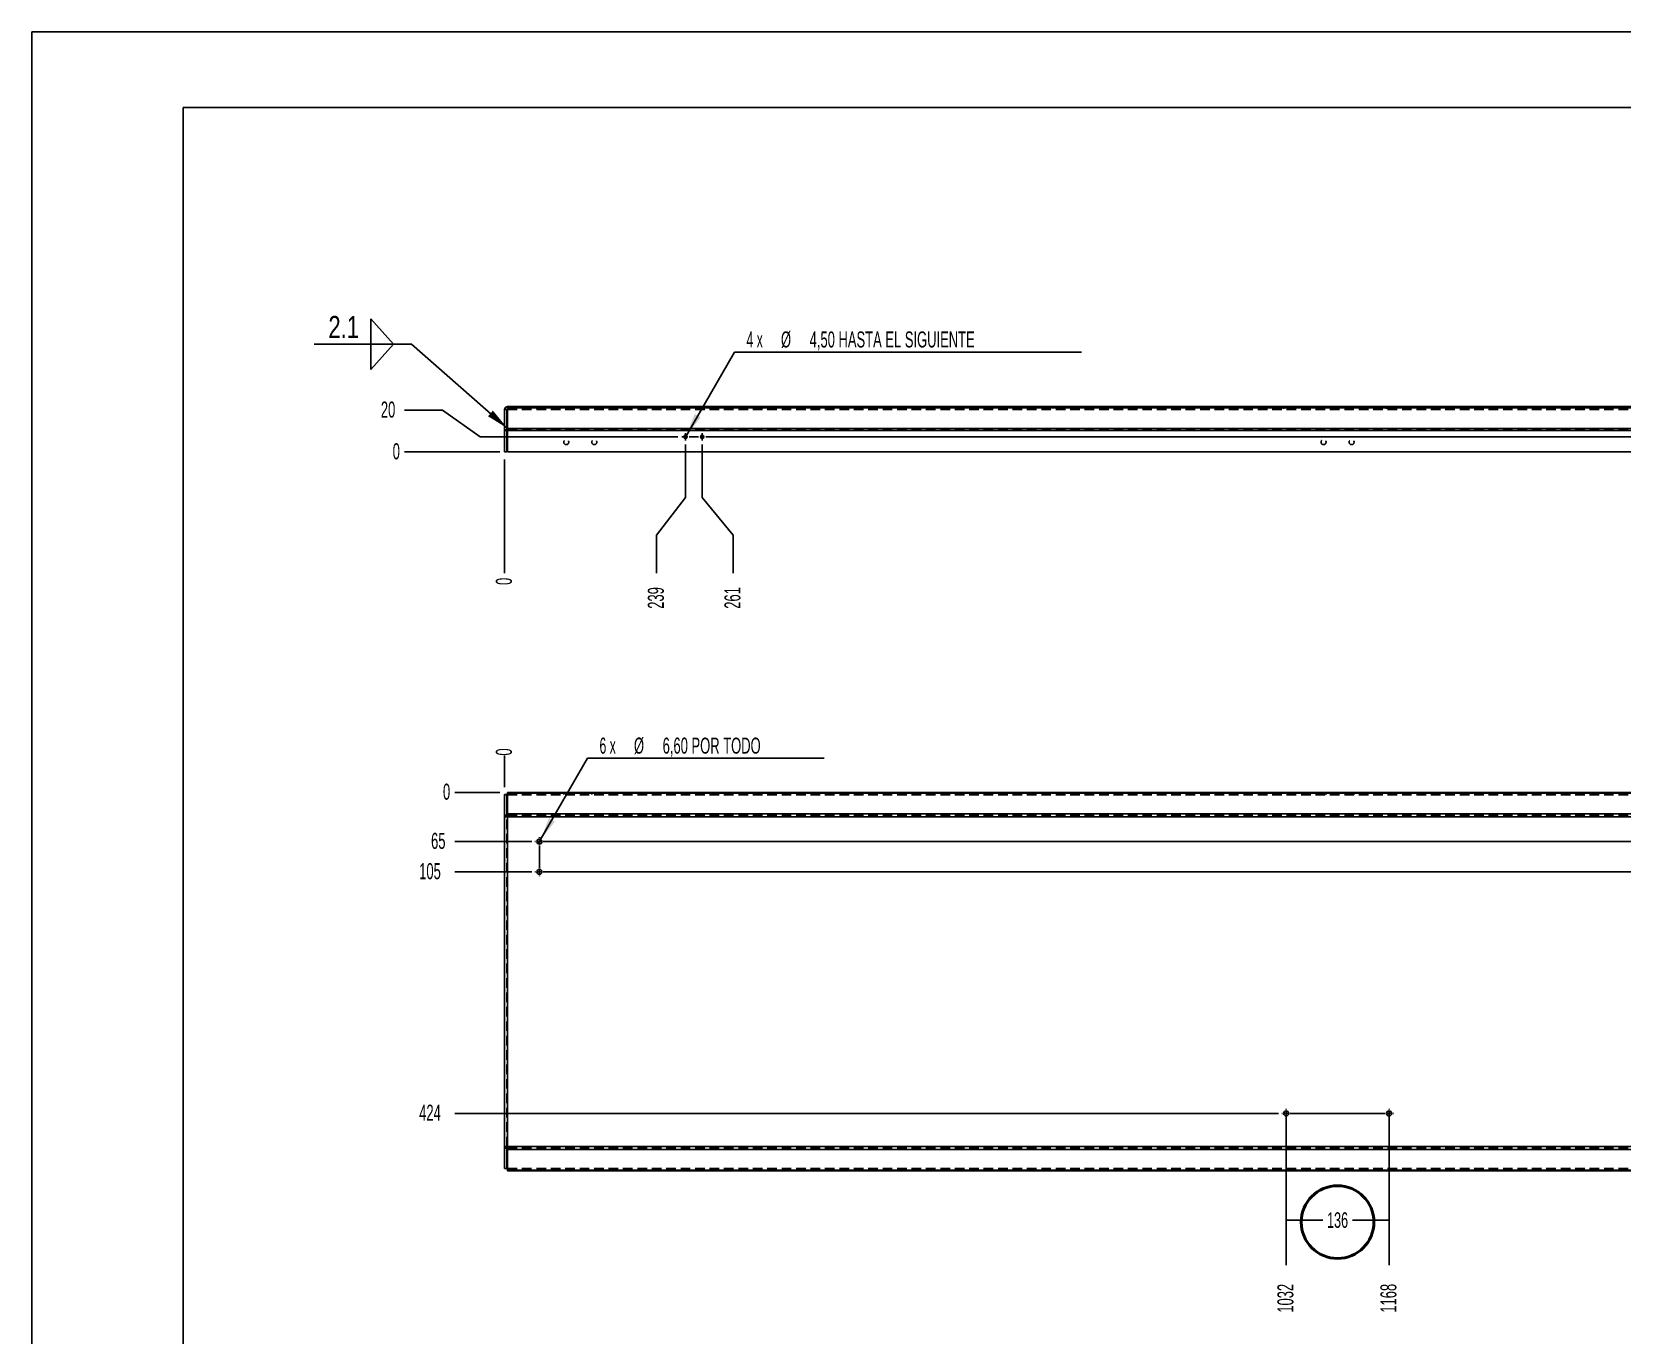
# Model space of a CAD drawing. Extents: x -692 to 1616, y 0 to 1247.
# Drawn here: x 0 to 210, y 124.8 to 297 of the extents above; entities that cross this region are included whole.
import ezdxf

# ---------------------------------------------------------------- set-up
doc = ezdxf.new("R2010")
doc.units = 0
doc.header["$PDSIZE"] = -1
doc.linetypes.add('SLD-CONTINUA', pattern=[0])
doc.linetypes.add('SLD-DISCONTINUA', pattern=[1.905, 1.27, -0.635])
doc.layers.get('0').update_dxf_attribs({"linetype": 'CONTINUOUS'})
doc.layers.get('Defpoints').update_dxf_attribs({"linetype": 'CONTINUOUS'})
doc.layers.add('COTAS', color=7, linetype='SLD-CONTINUA')
doc.styles.add('SLDTEXTSTYLE0', font='TXT', dxfattribs={"width": 0.605})
doc.styles.add('SLDTEXTSTYLE1', font='TXT', dxfattribs={"width": 0.75})
doc.styles.add('SLDTEXTSTYLE2', font='TXT', dxfattribs={"width": 0.57})
doc.dimstyles.new('SLDDIMSTYLE0', dxfattribs={"dimtxt": 2.054655, "dimasz": 3, "dimexe": 0, "dimexo": 0.0625, "dimgap": 0.513664, "dimtad": 0, "dimtih": 1, "dimtoh": 1, "dimdec": 0, "dimlfac": 10, "dimrnd": 1e-09, "dimdsep": 46, "dimtxsty": 'SLDTEXTSTYLE0', "dimblk1": 'NONE', "dimblk2": 'NONE', "dimsah": 1, "dimcen": 0.09, "dimadec": 0, "dimazin": 0, "dimtfac": 1, "dimtdec": 0, "dimtofl": 0, "dimtmove": 0, "dimatfit": 3, "dimldrblk": 'NONE', "dimfxl": 1, "dimtolj": 1, "dimtzin": 12, "dimarcsym": 0})
doc.dimstyles.new('SLDDIMSTYLE1', dxfattribs={"dimtxt": 2.054655, "dimasz": 3, "dimexe": 0, "dimexo": 0.0625, "dimgap": 0.513664, "dimtad": 0, "dimtih": 1, "dimtoh": 1, "dimlfac": 10, "dimrnd": 1e-09, "dimzin": 12, "dimdsep": 46, "dimtxsty": 'SLDTEXTSTYLE0', "dimblk1": 'NONE', "dimblk2": 'NONE', "dimsah": 1, "dimcen": 0.09, "dimadec": 0, "dimazin": 0, "dimtfac": 1, "dimtofl": 0, "dimtmove": 0, "dimatfit": 3, "dimldrblk": 'NONE', "dimfxl": 1, "dimtolj": 1, "dimtzin": 12, "dimarcsym": 0})
doc.dimstyles.new('SLDDIMSTYLE2', dxfattribs={"dimtxt": 2.054655, "dimasz": 3, "dimexe": 0, "dimexo": 0.0625, "dimgap": 0.513664, "dimtad": 0, "dimtih": 1, "dimtoh": 1, "dimlfac": 10, "dimrnd": 1e-09, "dimzin": 4, "dimdsep": 46, "dimtxsty": 'SLDTEXTSTYLE0', "dimblk1": 'NONE', "dimsah": 1, "dimcen": 0, "dimadec": 0, "dimazin": 0, "dimtfac": 1, "dimtmove": 0, "dimatfit": 3, "dimldrblk": 'NONE', "dimfxl": 1, "dimtolj": 1, "dimtzin": 12, "dimarcsym": 0})
doc.dimstyles.new('SLDDIMSTYLE3', dxfattribs={"dimtxt": 0.18, "dimasz": 3, "dimexe": 0, "dimexo": 0.0625, "dimgap": 0, "dimtad": 0, "dimtih": 1, "dimtoh": 1, "dimdec": 0, "dimrnd": 1e-09, "dimzin": 0, "dimdsep": 46, "dimtxsty": 'Standard', "dimsah": 1, "dimcen": 0.09, "dimadec": 0, "dimazin": 0, "dimtfac": 3, "dimtdec": 0, "dimtofl": 0, "dimtmove": 0, "dimatfit": 3, "dimfxl": 1, "dimtolj": 1, "dimtzin": 0, "dimarcsym": 0})

# ---------------------------------------------------------------- blocks, each defined once
blk = doc.blocks.new('_D')
at = {"layer": 'COTAS', "color": 52, "transparency": 16777216}
blk.add_line((61.82, 196.54), (55.85, 196.54), dxfattribs=at)
at = {"layer": 'COTAS', "color": 52, "transparency": 16777216, "insert": (54.29, 197.69), "char_height": 2.12, "attachment_point": 1, "style": 'SLDTEXTSTYLE0'}
blk.add_mtext('0', dxfattribs=at)
blk = doc.blocks.new('_NONE')
blk = doc.blocks.new('_D_1')
at = {"layer": 'COTAS', "color": 52, "transparency": 16777216}
blk.add_line((66.02, 190.04), (55.85, 190.04), dxfattribs=at)
at = {"layer": 'COTAS', "color": 52, "transparency": 16777216, "insert": (52.72, 191.19), "char_height": 2.117, "attachment_point": 1, "style": 'SLDTEXTSTYLE0'}
blk.add_mtext('65', dxfattribs=at)
blk = doc.blocks.new('_D_2')
at = {"layer": 'COTAS', "color": 52, "transparency": 16777216}
blk.add_line((66.02, 186.04), (55.85, 186.04), dxfattribs=at)
at = {"layer": 'COTAS', "color": 52, "transparency": 16777216, "insert": (51.15, 187.19), "char_height": 2.117, "attachment_point": 1, "style": 'SLDTEXTSTYLE0'}
blk.add_mtext('105', dxfattribs=at)
blk = doc.blocks.new('_D_3')
at = {"layer": 'COTAS', "color": 52, "transparency": 16777216}
blk.add_line((164.62, 154.14), (55.85, 154.14), dxfattribs=at)
at = {"layer": 'COTAS', "color": 52, "transparency": 16777216, "insert": (51.15, 155.29), "char_height": 2.117, "attachment_point": 1, "style": 'SLDTEXTSTYLE0'}
blk.add_mtext('424', dxfattribs=at)
blk = doc.blocks.new('_D_4')
at = {"layer": 'COTAS', "color": 52, "transparency": 16777216}
blk.add_line((62.42, 197.24), (62.42, 201.4), dxfattribs=at)
at = {"layer": 'COTAS', "color": 52, "transparency": 16777216, "insert": (61.27, 201.4), "char_height": 2.12, "attachment_point": 1, "rotation": 90, "style": 'SLDTEXTSTYLE0'}
blk.add_mtext('0', dxfattribs=at)
blk = doc.blocks.new('_D_5')
at = {"layer": 'COTAS', "color": 52, "transparency": 16777216}
blk.add_line((165.62, 153.14), (165.62, 134.08), dxfattribs=at)
at = {"layer": 'COTAS', "color": 52, "transparency": 16777216, "insert": (164.47, 127.81), "char_height": 2.117, "attachment_point": 1, "rotation": 90, "style": 'SLDTEXTSTYLE0'}
blk.add_mtext('1032', dxfattribs=at)
blk = doc.blocks.new('_D_6')
at = {"layer": 'COTAS', "color": 52, "transparency": 16777216}
blk.add_line((179.22, 153.14), (179.22, 134.08), dxfattribs=at)
at = {"layer": 'COTAS', "color": 52, "transparency": 16777216, "insert": (178.07, 127.81), "char_height": 2.117, "attachment_point": 1, "rotation": 90, "style": 'SLDTEXTSTYLE0'}
blk.add_mtext('1168', dxfattribs=at)
blk = doc.blocks.new('_D_7')
at = {"layer": 'COTAS', "color": 52, "transparency": 16777216}
blk.add_line((277.82, 191.04), (277.82, 201.4), dxfattribs=at)
at = {"layer": 'COTAS', "color": 52, "transparency": 16777216, "insert": (276.67, 201.4), "char_height": 2.117, "attachment_point": 1, "rotation": 90, "style": 'SLDTEXTSTYLE0'}
blk.add_mtext('2154', dxfattribs=at)
blk = doc.blocks.new('_D_8')
at = {"layer": 'COTAS', "transparency": 16777216}
for p, q in [((67.19, 190.32), (73.38, 201.04)), ((73.38, 201.04), (104.62, 201.04)), ((66.86, 189.75), (67.19, 190.32))]:
    blk.add_line(p, q, dxfattribs=at)
blk.add_solid([(67.19, 190.32), (69.08, 192.69), (68.3, 193.14)], dxfattribs=at)
at = {"layer": 'COTAS', "transparency": 16777216, "attachment_point": 1}
for s, insert, char_height, style in [('6 x', (74.96, 203.77), 2.117, 'SLDTEXTSTYLE2'), ('%%c', (79.51, 203.77), 2.117, 'SLDTEXTSTYLE0'), ('6,60 POR TODO', (83.3, 203.77), 2.1167, 'SLDTEXTSTYLE0')]:
    blk.add_mtext(s, dxfattribs=dict(at, insert=insert, char_height=char_height, style=style))
blk = doc.blocks.new('SW_CENTERMARKSYMBOL_0')
at = {"layer": 'COTAS', "color": 0}
for p, q in [((-0.5, 0), (-0.58, 0)), ((0, 0), (-0.25, 0)), ((0, 0.5), (0, 0.58)), ((0, 0), (0, 0.25)), ((0, 0), (0, -0.25)), ((0, 0), (0.25, 0)), ((0.5, 0), (0.58, 0)), ((0, -0.5), (0, -0.58))]:
    blk.add_line(p, q, dxfattribs=at)
blk = doc.blocks.new('SW_CENTERMARKSYMBOL_1')
at = {"layer": 'COTAS', "color": 0}
for p, q in [((-0.5, 0), (-0.58, 0)), ((0, 0), (-0.25, 0)), ((0, 0.5), (0, 0.58)), ((0, 0), (0, 0.25)), ((0, 0), (0, -0.25)), ((0, 0), (0.25, 0)), ((0.5, 0), (0.58, 0)), ((0, -0.5), (0, -0.58))]:
    blk.add_line(p, q, dxfattribs=at)
blk = doc.blocks.new('SW_CENTERMARKSYMBOL_2')
at = {"layer": 'COTAS', "color": 0}
for p, q in [((-0.5, 0), (-0.58, 0)), ((0, 0), (-0.25, 0)), ((0, 0.5), (0, 0.58)), ((0, 0), (0, 0.25)), ((0, 0), (0, -0.25)), ((0, 0), (0.25, 0)), ((0.5, 0), (0.58, 0)), ((0, -0.5), (0, -0.58))]:
    blk.add_line(p, q, dxfattribs=at)
blk = doc.blocks.new('SW_CENTERMARKSYMBOL_3')
at = {"layer": 'COTAS', "color": 0}
for p, q in [((-0.5, 0), (-0.58, 0)), ((0, 0), (-0.25, 0)), ((0, 0.5), (0, 0.58)), ((0, 0), (0, 0.25)), ((0, 0), (0, -0.25)), ((0, 0), (0.25, 0)), ((0.5, 0), (0.58, 0)), ((0, -0.5), (0, -0.58))]:
    blk.add_line(p, q, dxfattribs=at)
blk = doc.blocks.new('SW_CENTERMARKSYMBOL_6')
at = {"layer": 'COTAS', "color": 0}
for p, q in [((-0.5, 0), (-0.58, 0)), ((0, 0), (-0.25, 0)), ((0, 0.5), (0, 0.58)), ((0, 0), (0, 0.25)), ((0, 0), (0, -0.25)), ((0, 0), (0.25, 0)), ((0.5, 0), (210.3, 0)), ((0, -3.5), (0, -0.5)), ((-0.5, -4), (-0.58, -4)), ((0, -4), (-0.25, -4)), ((0, -4), (0, -3.75)), ((0, -4), (0, -4.25)), ((0, -4), (0.25, -4)), ((0.5, -4), (210.3, -4)), ((0, -4.5), (0, -4.58))]:
    blk.add_line(p, q, dxfattribs=at)
blk = doc.blocks.new('SW_CENTERMARKSYMBOL_7')
at = {"layer": 'COTAS', "color": 0}
for p, q in [((-0.5, 0), (-0.58, 0)), ((0, 0), (-0.25, 0)), ((0, 0.5), (0, 0.58)), ((0, 0), (0, 0.25)), ((0, 0), (0, -0.25)), ((0, 0), (0.25, 0)), ((0.5, 0), (13.1, 0)), ((13.6, 0), (13.35, 0)), ((13.6, 0.5), (13.6, 0.58)), ((13.6, 0), (13.6, 0.25)), ((13.6, 0), (13.6, -0.25)), ((13.6, 0), (13.85, 0)), ((14.1, 0), (14.18, 0)), ((0, -0.5), (0, -0.58)), ((13.6, -0.5), (13.6, -0.58))]:
    blk.add_line(p, q, dxfattribs=at)
blk = doc.blocks.new('_D_9')
at = {"layer": 'COTAS', "color": 52, "transparency": 16777216}
blk.add_line((62.42, 240.5), (62.42, 225.5), dxfattribs=at)
at = {"layer": 'COTAS', "color": 52, "transparency": 16777216, "insert": (61.27, 223.93), "char_height": 2.12, "attachment_point": 1, "rotation": 90, "style": 'SLDTEXTSTYLE0'}
blk.add_mtext('0', dxfattribs=at)
blk = doc.blocks.new('_D_10')
at = {"layer": 'COTAS', "color": 52, "transparency": 16777216}
for p, q in [((86.32, 235.5), (86.32, 242.5)), ((82.49, 230.5), (86.32, 235.5)), ((82.49, 230.5), (82.49, 225.5))]:
    blk.add_line(p, q, dxfattribs=at)
at = {"layer": 'COTAS', "color": 52, "transparency": 16777216, "insert": (81.34, 220.79), "char_height": 2.117, "attachment_point": 1, "rotation": 90, "style": 'SLDTEXTSTYLE0'}
blk.add_mtext('239', dxfattribs=at)
blk = doc.blocks.new('_D_11')
at = {"layer": 'COTAS', "color": 52, "transparency": 16777216}
for p, q in [((88.52, 235.5), (88.52, 242.5)), ((92.6, 230.5), (88.52, 235.5)), ((92.6, 230.5), (92.6, 225.5))]:
    blk.add_line(p, q, dxfattribs=at)
at = {"layer": 'COTAS', "color": 52, "transparency": 16777216, "insert": (91.45, 220.79), "char_height": 2.117, "attachment_point": 1, "rotation": 90, "style": 'SLDTEXTSTYLE0'}
blk.add_mtext('261', dxfattribs=at)
blk = doc.blocks.new('_D_12')
at = {"layer": 'COTAS', "color": 52, "transparency": 16777216}
for p, q in [((256.32, 235.5), (256.32, 242.5)), ((252.74, 230.5), (256.32, 235.5)), ((252.74, 230.5), (252.74, 225.5))]:
    blk.add_line(p, q, dxfattribs=at)
at = {"layer": 'COTAS', "color": 52, "transparency": 16777216, "insert": (251.59, 219.23), "char_height": 2.117, "attachment_point": 1, "rotation": 90, "style": 'SLDTEXTSTYLE0'}
blk.add_mtext('1939', dxfattribs=at)
blk = doc.blocks.new('_D_13')
at = {"layer": 'COTAS', "color": 52, "transparency": 16777216}
for p, q in [((258.52, 235.5), (258.52, 242.5)), ((263.05, 230.5), (258.52, 235.5)), ((263.05, 230.5), (263.05, 225.5))]:
    blk.add_line(p, q, dxfattribs=at)
at = {"layer": 'COTAS', "color": 52, "transparency": 16777216, "insert": (261.9, 219.23), "char_height": 2.117, "attachment_point": 1, "rotation": 90, "style": 'SLDTEXTSTYLE0'}
blk.add_mtext('1961', dxfattribs=at)
blk = doc.blocks.new('_D_14')
at = {"layer": 'COTAS', "color": 52, "transparency": 16777216}
blk.add_line((282.42, 240.5), (282.42, 225.5), dxfattribs=at)
at = {"layer": 'COTAS', "color": 52, "transparency": 16777216, "insert": (281.27, 219.23), "char_height": 2.117, "attachment_point": 1, "rotation": 90, "style": 'SLDTEXTSTYLE0'}
blk.add_mtext('2200', dxfattribs=at)
blk = doc.blocks.new('_D_15')
at = {"layer": 'COTAS', "color": 52, "transparency": 16777216}
for p, q in [((54.22, 241.5), (49.22, 241.5)), ((54.22, 241.5), (59.22, 241.5)), ((59.22, 241.5), (61.82, 241.5))]:
    blk.add_line(p, q, dxfattribs=at)
at = {"layer": 'COTAS', "color": 52, "transparency": 16777216, "insert": (47.65, 242.65), "char_height": 2.12, "attachment_point": 1, "style": 'SLDTEXTSTYLE0'}
blk.add_mtext('0', dxfattribs=at)
blk = doc.blocks.new('_D_16')
at = {"layer": 'COTAS', "color": 52, "transparency": 16777216}
for p, q in [((54.22, 247.01), (49.22, 247.01)), ((54.22, 247.01), (59.22, 243.5)), ((59.22, 243.5), (85.32, 243.5))]:
    blk.add_line(p, q, dxfattribs=at)
at = {"layer": 'COTAS', "color": 52, "transparency": 16777216, "insert": (46.09, 248.16), "char_height": 2.117, "attachment_point": 1, "style": 'SLDTEXTSTYLE0'}
blk.add_mtext('20', dxfattribs=at)
blk = doc.blocks.new('_D_17')
at = {"layer": 'COTAS', "transparency": 16777216}
for p, q in [((86.43, 243.69), (92.79, 254.7)), ((92.79, 254.7), (138.61, 254.7)), ((86.21, 243.3), (86.43, 243.69))]:
    blk.add_line(p, q, dxfattribs=at)
blk.add_solid([(86.43, 243.69), (88.32, 246.07), (87.54, 246.52)], dxfattribs=at)
at = {"layer": 'COTAS', "transparency": 16777216, "attachment_point": 1}
for s, insert, char_height, style in [('4 x', (94.37, 257.42), 2.117, 'SLDTEXTSTYLE2'), ('%%c', (98.92, 257.42), 2.117, 'SLDTEXTSTYLE0'), ('4,50 HASTA EL SIGUIENTE', (102.71, 257.42), 2.1167, 'SLDTEXTSTYLE0')]:
    blk.add_mtext(s, dxfattribs=dict(at, insert=insert, char_height=char_height, style=style))
blk = doc.blocks.new('SW_CENTERMARKSYMBOL_8')
at = {"layer": 'COTAS', "color": 0}
for p, q in [((-0.25, 0), (-0.48, 0)), ((0, 0), (-0.25, 0)), ((0, 0.25), (0, 0.48)), ((0, 0), (0, 0.25)), ((0, 0), (0, -0.25)), ((0, 0), (0.25, 0)), ((0.5, 0), (1.7, 0)), ((2.2, 0), (1.95, 0)), ((2.2, 0.25), (2.2, 0.48)), ((2.2, 0), (2.2, 0.25)), ((2.2, 0), (2.2, -0.25)), ((2.2, 0), (2.45, 0)), ((2.7, 0), (169.5, 0)), ((170, 0), (169.75, 0)), ((170, 0.25), (170, 0.48)), ((170, 0), (170, 0.25)), ((170, 0), (170, -0.25)), ((170, 0), (170.25, 0)), ((170.5, 0), (171.7, 0)), ((172.2, 0), (171.95, 0)), ((172.2, 0.25), (172.2, 0.48)), ((172.2, 0), (172.2, 0.25)), ((172.2, 0), (172.2, -0.25)), ((172.2, 0), (172.45, 0)), ((172.45, 0), (172.67, 0)), ((0, -0.25), (0, -0.48)), ((2.2, -0.25), (2.2, -0.48)), ((170, -0.25), (170, -0.48)), ((172.2, -0.25), (172.2, -0.48))]:
    blk.add_line(p, q, dxfattribs=at)
blk = doc.blocks.new('SW_SYMBOL_WELD_FILL')
at = {"layer": 'COTAS', "color": 0}
for p, q in [((100, 0), (100, 900)), ((100, 900), (900, 0)), ((100, 0), (900, 0))]:
    blk.add_line(p, q, dxfattribs=at)
blk = doc.blocks.new('SW_WELDSYMBOL_1')
at = {"layer": 'COTAS', "color": 0}
blk.add_line((0, 0), (-12.83, 0), dxfattribs=at)
at = {"layer": 'COTAS', "color": 0, "xscale": 0.003717602539062499, "yscale": 0.003717602539062499, "zscale": 0.003717602539062499}
blk.add_blockref('SW_SYMBOL_WELD_FILL', (-5.72, 0.01), dxfattribs=at)
at = {"layer": 'COTAS', "color": 0, "extrusion": (0, 0, -1), "xscale": 0.003717602539062499, "yscale": 0.003717602539062499, "zscale": 0.003717602539062499, "rotation": 180}
blk.add_blockref('SW_SYMBOL_WELD_FILL', (5.72, 0.01), dxfattribs=at)
at = {"layer": 'COTAS', "color": 0, "insert": (-10.97, 3.75), "char_height": 2.91, "attachment_point": 1, "style": 'SLDTEXTSTYLE1'}
blk.add_mtext('2.1', dxfattribs=at)
blk = doc.blocks.new('*D73')
at = {"layer": 'COTAS', "color": 0, "lineweight": -2, "transparency": 16777216}
for p, q in [((165.62, 154.07), (165.62, 140.03)), ((179.22, 154.07), (179.22, 140.03)), ((165.62, 140.03), (170.46, 140.03)), ((179.22, 140.03), (174.39, 140.03))]:
    blk.add_line(p, q, dxfattribs=at)
at = {"layer": 'Defpoints', "color": 0, "transparency": 16777216}
for p in [(165.62, 154.14), (179.22, 154.14), (179.22, 140.03)]:
    blk.add_point(p, dxfattribs=at)
at = {"layer": 'COTAS', "color": 0, "transparency": 16777216, "insert": (172.42, 140.03), "char_height": 2.055, "attachment_point": 5, "style": 'SLDTEXTSTYLE0'}
blk.add_mtext('\\A1;136', dxfattribs=at)

msp = doc.modelspace()

# ---------------------------------------------------------------- linework, layer by layer
at = {"color": 7, "linetype": 'SLD-CONTINUA'}
for p, q in [((0, 297), (420, 297)), ((0, 297), (0, -0.001349)), ((410, 287), (20, 287)), ((20, 10), (20, 287)), ((62.42141, 247.097843), (62.721412, 247.097843)), ((62.42141, 244.402869), (62.42141, 247.097843)), ((62.721412, 244.402869), (62.721412, 247.097843)), ((62.821417, 247.497843), (282.021408, 247.497843)), ((62.821417, 247.322107), (62.821417, 247.497843)), ((62.821417, 244.615001), (62.821417, 247.322107)), ((62.42141, 244.332158), (62.42141, 244.402869)), ((62.42141, 241.497843), (62.42141, 244.332158)), ((62.721412, 244.332158), (62.721412, 244.402869)), ((62.721412, 241.497843), (62.721412, 244.332158)), ((62.821417, 244.332158), (62.821417, 244.615001)), ((62.821417, 241.497843), (62.821417, 244.332158)), ((62.42141, 241.497843), (62.721412, 241.497843)), ((62.821417, 241.497843), (282.021408, 241.497843)), ((62.721412, 196.235639), (62.42141, 196.235639)), ((62.42141, 196.235639), (62.42141, 196.206351)), ((62.42141, 196.206351), (62.42141, 193.511376)), ((62.721412, 196.235639), (62.721412, 196.206351)), ((62.721412, 196.206351), (62.721412, 193.511376)), ((62.821417, 196.418482), (62.821417, 196.53564)), ((62.821417, 196.53564), (282.021408, 196.53564)), ((62.821417, 193.711375), (62.821417, 196.418482)), ((62.721412, 193.511376), (62.42141, 193.511376)), ((62.42141, 193.511376), (62.42141, 193.287112)), ((62.42141, 149.784167), (62.42141, 193.287112)), ((62.42141, 193.287112), (62.821417, 193.287112)), ((62.721412, 193.511376), (62.721412, 193.287112)), ((62.821417, 193.287112), (62.821417, 193.711375)), ((62.821417, 149.784167), (62.42141, 149.784167)), ((62.42141, 149.559903), (62.42141, 149.784167)), ((62.42141, 149.559903), (62.721412, 149.559903)), ((62.42141, 146.864928), (62.42141, 149.559903)), ((62.721412, 149.559903), (62.721412, 149.784167)), ((62.721412, 146.864928), (62.721412, 149.559903)), ((62.821417, 149.359904), (62.821417, 149.784167)), ((62.821417, 146.652797), (62.821417, 149.359904)), ((62.42141, 146.83564), (62.42141, 146.864928)), ((62.42141, 146.83564), (62.721412, 146.83564)), ((62.721412, 146.83564), (62.721412, 146.864928)), ((62.821417, 146.53564), (62.821417, 146.652797)), ((62.821417, 146.53564), (282.021408, 146.53564))]:
    msp.add_line(p, q, dxfattribs=at)
at = {"color": 8, "linetype": 'SLD-CONTINUA'}
for p, q in [((62.821417, 247.322107), (282.021408, 247.322107)), ((62.42141, 244.402869), (62.721412, 244.402869)), ((62.42141, 244.332158), (62.721412, 244.332158)), ((62.821417, 244.615001), (282.021408, 244.615001)), ((62.821417, 244.332158), (282.021408, 244.332158)), ((62.721412, 196.206351), (62.42141, 196.206351)), ((62.821417, 196.418482), (282.021408, 196.418482)), ((62.821417, 193.711375), (282.021408, 193.711375)), ((62.821417, 193.287112), (282.021408, 193.287112)), ((62.821417, 149.784167), (62.821417, 193.287112)), ((62.821417, 149.784167), (282.021408, 149.784167)), ((62.821417, 149.359904), (282.021408, 149.359904)), ((62.42141, 146.864928), (62.721412, 146.864928)), ((62.821417, 146.652797), (282.021408, 146.652797))]:
    msp.add_line(p, q, dxfattribs=at)
at = {"color": 7, "linetype": 'SLD-DISCONTINUA'}
for p, q in [((62.821417, 247.322107), (282.021408, 247.322107)), ((62.821417, 247.197843), (282.021408, 247.197843)), ((62.821417, 247.109975), (282.021408, 247.109975)), ((66.691416, 247.497843), (66.691416, 247.197843)), ((67.351418, 247.197843), (67.351418, 247.497843)), ((165.291413, 247.497843), (165.291413, 247.197843)), ((165.951413, 247.197843), (165.951413, 247.497843)), ((178.891413, 247.497843), (178.891413, 247.197843)), ((179.551413, 247.197843), (179.551413, 247.497843)), ((62.721412, 244.402869), (62.42141, 244.402869)), ((62.721412, 244.332158), (62.42141, 244.332158)), ((62.821417, 244.615001), (282.021408, 244.615001)), ((62.821417, 244.402869), (282.021408, 244.402869)), ((62.821417, 244.332158), (282.021408, 244.332158)), ((62.821417, 196.235639), (282.021408, 196.235639)), ((62.821417, 196.206351), (282.021408, 196.206351)), ((70.241409, 196.53564), (70.241409, 196.235639)), ((70.901411, 196.235639), (70.901411, 196.53564)), ((73.941415, 196.53564), (73.941415, 196.235639)), ((74.601411, 196.235639), (74.601411, 196.53564)), ((170.241413, 196.53564), (170.241413, 196.235639)), ((170.901413, 196.235639), (170.901413, 196.53564)), ((173.941413, 196.53564), (173.941413, 196.235639)), ((174.601413, 196.235639), (174.601413, 196.53564)), ((62.721412, 149.784167), (62.721412, 193.287112)), ((62.821417, 193.499243), (282.021408, 193.499243)), ((62.821417, 149.784167), (62.821417, 193.287112)), ((62.821417, 193.287112), (282.021408, 193.287112)), ((62.821417, 149.784167), (282.021408, 149.784167)), ((62.821417, 149.572036), (282.021408, 149.572036)), ((62.821417, 146.864928), (282.021408, 146.864928)), ((62.821417, 146.83564), (282.021408, 146.83564)), ((86.096411, 146.83564), (86.096411, 146.53564)), ((86.546414, 146.53564), (86.546414, 146.83564)), ((88.296413, 146.83564), (88.296413, 146.53564)), ((88.746416, 146.53564), (88.746416, 146.83564))]:
    msp.add_line(p, q, dxfattribs=at)
at = {"color": 7, "linetype": 'SLD-CONTINUA'}
for centre, radius in [((86.321413, 243.497843), 0.225), ((88.521413, 243.497843), 0.225), ((67.021413, 190.03564), 0.33), ((67.021413, 186.03564), 0.33), ((165.621413, 154.13564), 0.33), ((179.221413, 154.13564), 0.33)]:
    msp.add_circle(centre, radius, dxfattribs=at)
at = {"color": 7, "linetype": 'SLD-DISCONTINUA'}
for centre in [(70.571413, 242.797843), (74.271413, 242.797843), (170.571413, 242.797843), (174.271413, 242.797843)]:
    msp.add_circle(centre, 0.33, dxfattribs=at)
at = {"color": 2, "lineweight": 50, "true_color": 0xf1eb1f}
msp.add_circle((172.416262, 139.776752), 4.803279, dxfattribs=at)
at = {"color": 7, "linetype": 'SLD-CONTINUA'}
for radius in [0.4, 0.1]:
    msp.add_arc((62.821413, 247.097843), radius, 90, 180, dxfattribs=at)

# ---------------------------------------------------------------- block references
at = {"layer": 'COTAS', "color": 52}
for name, p in [('SW_WELDSYMBOL_1', (50.130539, 255.71819)), ('SW_CENTERMARKSYMBOL_8', (86.321413, 243.497843)), ('SW_CENTERMARKSYMBOL_6', (67.021413, 190.03564)), ('SW_CENTERMARKSYMBOL_7', (165.621413, 154.13564))]:
    msp.add_blockref(name, p, dxfattribs=at)
at = {"layer": 'COTAS'}
for name, p in [('SW_CENTERMARKSYMBOL_0', (67.021413, 190.03564)), ('SW_CENTERMARKSYMBOL_1', (67.021413, 186.03564)), ('SW_CENTERMARKSYMBOL_2', (165.621413, 154.13564)), ('SW_CENTERMARKSYMBOL_3', (179.221413, 154.13564))]:
    msp.add_blockref(name, p, dxfattribs=at)

# ---------------------------------------------------------------- dimensions: what is measured, and where the dimension line sits
for p1, p2, text, picture, middle in [((86.208913, 243.302988), (86.433913, 243.692699), '4 x <> HASTA EL SIGUIENTE\\P', '_D_17', (116.490435, 256.272919)), ((66.856413, 189.749851), (67.186413, 190.321428), '6 x <> POR TODO\\P', '_D_8', (89.789282, 202.619469))]:
    dim = msp.add_diameter_dim_2p(p1=p1, p2=p2, text=text, dimstyle='SLDDIMSTYLE2', dxfattribs=at)
    dim.commit()
    dim.dimension.update_dxf_attribs({"geometry": picture, "text_midpoint": middle, "dimtype": 163})
at = {"layer": 'COTAS', "color": 52}
for feature_location, offset, dtype, origin, dimstyle, picture, middle in [((86.321413, 243.497843), (-37.099183, 3.515757), 0, (62.821413, 241.497843), 'SLDDIMSTYLE1', '_D_16', (47.654329, 247.013601)), ((62.8214127797, 241.4978433434), (-13.5991827732, 0), 0, (62.8214127797, 241.4978433434), 'SLDDIMSTYLE0', '_D_15', (48.4382793922, 241.4978433434)), ((86.321413, 243.497843), (-3.827799, -18), 1, (62.421413, 241.497843), 'SLDDIMSTYLE1', '_D_10', (82.493614, 223.145991)), ((88.521413, 243.497843), (4.076933, -18), 1, (62.421413, 241.497843), 'SLDDIMSTYLE1', '_D_11', (92.598346, 223.145991)), ((256.321413, 243.497843), (-3.583992, -18), 1, (62.421413, 241.497843), 'SLDDIMSTYLE1', '_D_12', (252.737421, 222.362041)), ((258.521413, 243.497843), (4.532368, -18), 1, (62.421413, 241.497843), 'SLDDIMSTYLE1', '_D_13', (263.053781, 222.362041)), ((62.4214127797, 241.4978433434), (0, -16), 1, (62.4214127797, 241.4978433434), 'SLDDIMSTYLE0', '_D_9', (62.4214127797, 224.7138927291)), ((282.421413, 241.497843), (0, -16), 1, (62.421413, 241.497843), 'SLDDIMSTYLE1', '_D_14', (282.421413, 222.362041)), ((277.821413, 190.03564), (0, 11.365036), 1, (62.421413, 196.23564), 'SLDDIMSTYLE1', '_D_7', (277.821413, 204.536478)), ((62.4214127797, 196.2356396033), (0, 5.1650360057), 1, (62.4214127797, 196.2356396033), 'SLDDIMSTYLE0', '_D_4', (62.4214127797, 202.1846262233)), ((62.8214127797, 196.5356396033), (-6.9664496508, 0), 0, (62.8214127797, 196.5356396033), 'SLDDIMSTYLE0', '_D', (55.0710125146, 196.5356396033)), ((67.021413, 186.03564), (-11.16645, 0), 0, (62.821413, 196.53564), 'SLDDIMSTYLE1', '_D_2', (53.503111, 186.03564)), ((165.621413, 154.13564), (-109.76645, 0), 0, (62.821413, 196.53564), 'SLDDIMSTYLE1', '_D_3', (53.503111, 154.13564)), ((67.021413, 190.03564), (-11.16645, 0), 0, (62.821413, 196.53564), 'SLDDIMSTYLE1', '_D_1', (54.287062, 190.03564)), ((165.621413, 154.13564), (0, -20.056882), 1, (62.421413, 196.23564), 'SLDDIMSTYLE1', '_D_5', (165.621413, 130.942955)), ((179.221413, 154.13564), (0, -20.056882), 1, (62.421413, 196.23564), 'SLDDIMSTYLE1', '_D_6', (179.221413, 130.942955))]:
    dim = msp.add_ordinate_dim(feature_location=feature_location, offset=offset, dtype=dtype, origin=origin, dimstyle=dimstyle, dxfattribs=at)
    dim.commit()
    dim.dimension.update_dxf_attribs({"geometry": picture, "text_midpoint": middle})
dim = msp.add_linear_dim(base=(179.221413, 140.034842), p1=(165.621413, 154.13564), p2=(179.221413, 154.13564), dimstyle='SLDDIMSTYLE1', dxfattribs=at)
dim.commit()
dim.dimension.update_dxf_attribs({"geometry": '*D73', "text_midpoint": (172.421413, 140.034842), "dimtype": 160})

# ---------------------------------------------------------------- leaders
msp.add_leader([(62.821413, 244.615001), (50.130539, 255.71819)], dimstyle='SLDDIMSTYLE3', dxfattribs=at)

doc.saveas('drawing.dxf')
